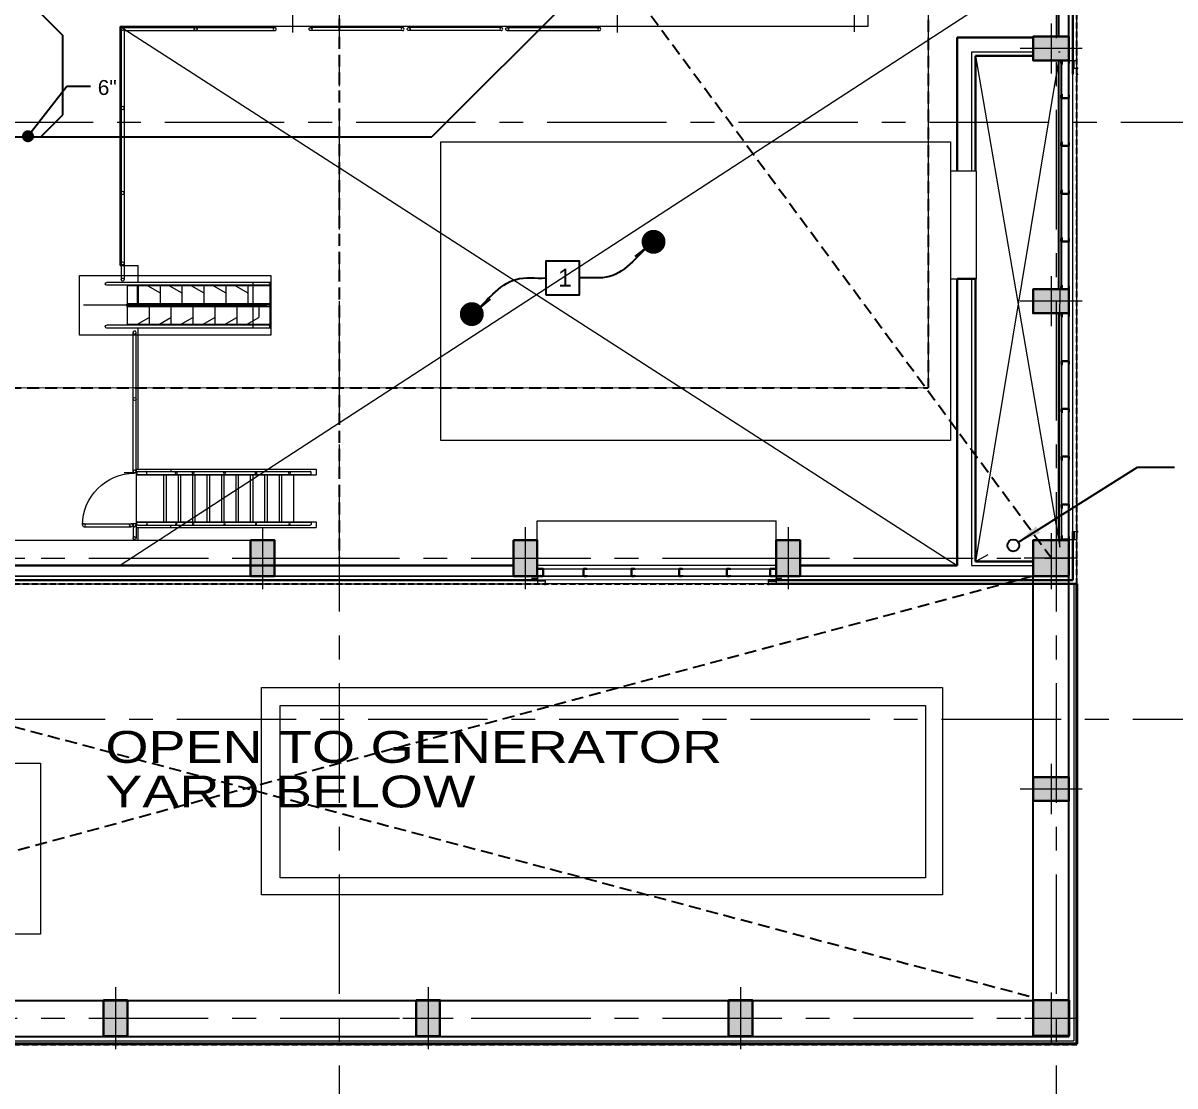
# Model space of a CAD drawing. Header units: inches. Extents: x -26575 to -19632, y -3216 to 2257.
# Drawn here: x -21940 to -21361, y 183 to 717 of the extents above; entities that cross this region are included whole.
import ezdxf
from ezdxf.enums import TextEntityAlignment as Align

# ---------------------------------------------------------------- set-up
doc = ezdxf.new("R2010")
doc.units = ezdxf.units.IN
doc.header["$LTSCALE"] = 48
doc.header["$MEASUREMENT"] = 0
doc.linetypes.add('A114$0$CENTER', pattern=[2, 1.25, -0.25, 0.25, -0.25])
doc.linetypes.add('NB_15th_PH Roof_plan$0$HIDDEN2', pattern=[0.1875, 0.125, -0.0625])
for name, color, linetype in [('A114$0$A-ANNO-PATT-13-14', 8, 'Continuous'), ('A114$0$A-COLS-COLS13-14', 8, 'Continuous'), ('A114$0$A-FLOR-CURB', 8, 'Continuous'), ('A114$0$A-FLOR-HRAL', 8, 'Continuous'), ('A114$0$A-FLOR-OPN-TO-BELOW', 8, 'Continuous'), ('A114$0$A-FLOR-SLAB', 8, 'Continuous'), ('A114$0$A-FLOR-STRS', 8, 'Continuous'), ('A114$0$A-GRID-GRD13-14', 8, 'Continuous'), ('A114$0$A-GRID-GRDP0-15', 8, 'Continuous'), ('A114$0$A-WALL-FULL-EXTR', 8, 'Continuous'), ('A114$0$A-WALL-OPEN-LVRS', 8, 'Continuous'), ('A114$0$A-WALL-STUD', 8, 'Continuous'), ('A114$0$E-POWER-GEN', 8, 'Continuous'), ('A114$0$Level 1', 8, 'Continuous'), ('A114$0$Level 21', 8, 'Continuous'), ('A114$0$Level 27', 8, 'Continuous'), ('A114$0$M-CONC-PAD', 8, 'Continuous'), ('A114$0$M-HVAC', 8, 'Continuous'), ('A114$0$M-HVAC-DUCT', 8, 'Continuous'), ('A114$0$S-BEAM', 8, 'Continuous'), ('A114$0$S-STRUCT-ABOVE', 8, 'Continuous'), ('ANNTEXT', 6, 'Continuous'), ('ETEXT', 6, 'Continuous'), ('F-Prot-Pipe', 13, 'Continuous'), ('NB_15th_PH Roof_plan$0$STCBEAMS', 1, 'NB_15th_PH Roof_plan$0$HIDDEN2'), ('NB_15th_PH Roof_plan$0$STCCOLS2', 1, 'NB_15th_PH Roof_plan$0$HIDDEN2'), ('NB_15th_PH Roof_plan$0$STDROPS', 1, 'NB_15th_PH Roof_plan$0$HIDDEN2'), ('NB_15th_PH Roof_plan$0$STFIN1', 1, 'NB_15th_PH Roof_plan$0$HIDDEN2'), ('NB_15th_PH Roof_plan$0$STFLOPNGS', 1, 'NB_15th_PH Roof_plan$0$HIDDEN2'), ('NB_15th_PH Roof_plan$0$STRFDRAIN', 1, 'NB_15th_PH Roof_plan$0$HIDDEN2'), ('P-Anno', 6, 'Continuous'), ('P-Anno-Text', 6, 'Continuous'), ('P-Strm-Pipe', 13, 'Continuous'), ('P-Text', 6, 'Continuous'), ('XREF', 7, 'Continuous')]:
    doc.layers.add(name, color=color, linetype=linetype)
doc.styles.add('A114$0$style-Arial', font='arial.ttf')
doc.styles.add('ANNTEXT', font='romans.shx')
doc.styles.add('MAMEP ANNO', font='arial.ttf', dxfattribs={"height": 0.078125})
doc.styles.add('P-00-JAR', font='arial.ttf')
doc.styles.get("Standard").update_dxf_attribs({"font": 'simplex.shx'})
doc.dimstyles.new('STANDARD$7', dxfattribs={"dimtxt": 0.18, "dimasz": 0.125, "dimexe": 0.18, "dimexo": 0.06, "dimgap": 0.09, "dimtad": 0, "dimtih": 1, "dimtoh": 1, "dimdec": 4, "dimzin": 0, "dimdsep": 46, "dimtxsty": 'Standard', "dimcen": 0.09, "dimadec": 0, "dimazin": 0, "dimtfac": 1, "dimtdec": 4, "dimtofl": 0, "dimtmove": 0, "dimatfit": 3, "dimfxl": 1, "dimtolj": 1, "dimtzin": 0, "dimarcsym": 0})

# ---------------------------------------------------------------- blocks, each defined once
blk = doc.blocks.new('A114')
at = {"layer": 'A114$0$A-ANNO-PATT-13-14', "lineweight": 0}
for points in [[(-21432.54, 710.09, 0), (-21432.54, 698.09, 0), (-21414.54, 710.09, 0), (-21414.54, 698.09, 0)], [(-21432.54, 583.13, 0), (-21432.54, 571.13, 0), (-21414.54, 583.13, 0), (-21414.54, 571.13, 0)], [(-21825.48, 439.08, 0), (-21813.48, 439.08, 0), (-21825.48, 457.08, 0), (-21813.48, 457.08, 0)], [(-21693.54, 439.1, 0), (-21681.54, 439.1, 0), (-21693.54, 457.1, 0), (-21681.54, 457.1, 0)], [(-21561.59, 439.11, 0), (-21549.59, 439.11, 0), (-21561.59, 457.11, 0), (-21549.59, 457.11, 0)], [(-21432.54, 457.13, 0), (-21432.54, 439.13, 0), (-21414.54, 457.13, 0), (-21414.54, 439.13, 0)], [(-21432.53, 338.14, 0), (-21432.53, 326.14, 0), (-21414.53, 338.14, 0), (-21414.53, 326.14, 0)], [(-21899.36, 208.08, 0), (-21887.36, 208.08, 0), (-21899.36, 226.09, 0), (-21887.36, 226.09, 0)], [(-21585.45, 208.09, 0), (-21573.45, 208.09, 0), (-21585.45, 226.09, 0), (-21573.45, 226.09, 0)]]:
    blk.add_solid(points, dxfattribs=at)
at = {"layer": 'A114$0$A-ANNO-PATT-13-14', "lineweight": 0, "extrusion": (-1.11411e-09, 4.5352e-22, -1)}
blk.add_solid([(21742.4, 208.09, 0), (21730.4, 208.09, 0), (21742.4, 226.1, 0), (21730.4, 226.1, 0)], dxfattribs=at)
at = {"layer": 'A114$0$A-ANNO-PATT-13-14', "lineweight": 0, "extrusion": (-1.11411e-09, 2.30517e-22, -1)}
blk.add_solid([(21432.46, 208.11, 0), (21414.46, 208.11, 0), (21432.46, 226.11, 0), (21414.46, 226.11, 0)], dxfattribs=at)
at = {"layer": 'A114$0$A-COLS-COLS13-14', "lineweight": 13}
for p, q in [((-21804.38, 747.73), (-21804.38, 712.05)), ((-21641.38, 747.73), (-21641.38, 712.05)), ((-21522.36, 745.71), (-21522.36, 712.46)), ((-21423.54, 716.67, 0), (-21423.54, 691.52, 0)), ((-21407.96, 704.09, 0), (-21439.11, 704.09, 0)), ((-21423.54, 589.71, 0), (-21423.54, 564.55, 0)), ((-21407.96, 577.13, 0), (-21439.11, 577.13, 0)), ((-21819.48, 463.66, 0), (-21819.48, 432.51, 0)), ((-21687.54, 463.67, 0), (-21687.54, 432.52, 0)), ((-21555.59, 463.69, 0), (-21555.59, 432.54, 0)), ((-21423.54, 460.69, 0), (-21423.54, 432.56, 0)), ((-21964.01, 448.16, 0), (-21938.86, 448.16, 0)), ((-21832.06, 448.08, 0), (-21806.91, 448.08, 0)), ((-21700.11, 448.1, 0), (-21674.96, 448.1, 0)), ((-21568.16, 448.11, 0), (-21543.01, 448.11, 0)), ((-21410.32, 448.13, 0), (-21436.97, 448.13, 0)), ((-21423.53, 344.72, 0), (-21423.53, 319.57, 0)), ((-21407.96, 332.14, 0), (-21439.11, 332.14, 0)), ((-21893.36, 232.65, 0), (-21893.36, 201.5, 0)), ((-21736.4, 232.66, 0), (-21736.4, 201.51, 0)), ((-21579.45, 232.67, 0), (-21579.45, 201.52, 0)), ((-21423.46, 229.92, 0), (-21423.46, 203.55, 0)), ((-21905.93, 217.08, 0), (-21880.78, 217.08, 0)), ((-21748.98, 217.09, 0), (-21723.83, 217.09, 0)), ((-21592.02, 217.09, 0), (-21566.87, 217.09, 0)), ((-21436.64, 217.11, 0), (-21410.79, 217.11, 0))]:
    blk.add_line(p, q, dxfattribs=at)
at = {"layer": 'A114$0$A-COLS-COLS13-14', "lineweight": 30}
for points in [[(-21414.54, 710.09), (-21414.54, 698.09), (-21432.54, 698.09), (-21432.54, 710.09)], [(-21414.54, 583.13), (-21414.54, 571.13), (-21432.54, 571.13), (-21432.54, 583.13)], [(-21825.48, 457.08), (-21813.48, 457.08), (-21813.48, 439.08), (-21825.48, 439.08)], [(-21693.54, 457.1), (-21681.54, 457.1), (-21681.54, 439.1), (-21693.54, 439.1)], [(-21561.59, 457.11), (-21549.59, 457.11), (-21549.59, 439.11), (-21561.59, 439.11)], [(-21414.54, 457.13), (-21414.54, 439.13), (-21432.54, 439.13), (-21432.54, 457.13)], [(-21414.53, 338.14, 0), (-21414.53, 326.14, 0), (-21432.53, 326.14, 0), (-21432.53, 338.14, 0)], [(-21899.36, 226.09), (-21887.36, 226.09), (-21887.36, 208.08), (-21899.36, 208.08)], [(-21742.4, 226.1), (-21730.4, 226.1), (-21730.4, 208.09), (-21742.4, 208.09)], [(-21585.45, 226.09), (-21573.45, 226.09), (-21573.45, 208.09), (-21585.45, 208.09)], [(-21432.46, 226.11, 0), (-21414.46, 226.11, 0), (-21414.46, 208.11, 0), (-21432.46, 208.11, 0)]]:
    blk.add_3dface(points, dxfattribs=at)
at = {"layer": 'A114$0$A-FLOR-CURB', "lineweight": 0}
for p, q in [((-21419.78, 702.37), (-21419.03, 702.37)), ((-21419.04, 453.63), (-21419.03, 698.09))]:
    blk.add_line(p, q, dxfattribs=at)
at = {"layer": 'A114$0$A-FLOR-HRAL', "lineweight": 13}
for p, q in [((-21890.49, 713.85), (-21890.49, 588.04)), ((-21889.74, 714.6), (-21813.38, 714.6)), ((-21888.99, 713.1), (-21813.38, 713.1)), ((-21888.99, 713.1), (-21888.99, 588.03)), ((-21749.13, 713.1), (-21795.38, 713.1)), ((-21749.13, 714.6), (-21795.37, 714.6)), ((-21699.63, 713.1), (-21746.13, 713.1)), ((-21699.63, 714.6), (-21746.12, 714.6)), ((-21696.63, 713.1), (-21650.38, 713.1)), ((-21696.62, 714.6), (-21650.38, 714.6)), ((-21884.49, 491.65), (-21884.49, 561.38)), ((-21882.99, 491.65), (-21882.99, 561.39)), ((-21909.13, 465.4), (-21885.49, 465.4)), ((-21909.13, 463.9), (-21885.49, 463.9)), ((-21884.49, 464.65), (-21884.49, 458.19)), ((-21882.99, 464.65), (-21882.99, 458.19))]:
    blk.add_line(p, q, dxfattribs=at)
at = {"layer": 'A114$0$A-FLOR-HRAL', "lineweight": 0}
for p, q in [((-21882.99, 490.9), (-21888.99, 490.9)), ((-21884.49, 491.65), (-21884.49, 490.9)), ((-21882.99, 491.65), (-21882.99, 490.9)), ((-21882.99, 465.4), (-21885.49, 465.4)), ((-21884.49, 464.65), (-21884.49, 465.4)), ((-21882.99, 464.65), (-21882.99, 465.4))]:
    blk.add_line(p, q, dxfattribs=at)
at = {"layer": 'A114$0$A-FLOR-HRAL', "lineweight": 13, "extrusion": (0, 0, -1)}
for centre, start, end in [((21889.74, 713.85), 359.93929, 90.094), ((21795.38, 713.85), 270.00011, 90.11205), ((21746.13, 713.85), 270.00011, 90.11205), ((21696.63, 713.85), 270.00011, 90.11205), ((21889.74, 588.03), 180.00011, 0.11205), ((21883.74, 491.65), 180.00011, 0.11205), ((21885.49, 464.65), 90.00011, 270.11205), ((21883.74, 458.19), 180.00011, 0.11205)]:
    blk.add_arc(centre, 0.75, start, end, dxfattribs=at)
at = {"layer": 'A114$0$A-FLOR-HRAL', "lineweight": 0, "extrusion": (0, 0, -1)}
for centre, radius, start, end in [((21889.74, 713.85), 0.75, 90.11205, 359.93929), ((21853.06, 713.85), 0.75, 90.11205, 89.99098), ((21795.38, 713.85), 0.75, 90.11205, 270.00011), ((21746.13, 713.85), 0.75, 90.11205, 270.00011), ((21696.63, 713.85), 0.75, 90.11205, 270.00011), ((21889.74, 674.2), 0.75, 0, 359.99999), ((21889.74, 631.54), 0.75, 0, 359.99999), ((21889.74, 596.24), 0.75, 0.11205, 180.00011), ((21889.74, 596.24), 0.75, 180.00011, 0.11205), ((21889.74, 588.03), 0.75, 0.11205, 180.00011), ((21883.74, 491.65), 0.75, 0.11205, 180.00011), ((21883.74, 464.65), 26.14, 360, 90), ((21885.49, 464.65), 0.75, 270.11205, 90.00011), ((21883.74, 458.19), 0.75, 0.11205, 180.00011)]:
    blk.add_arc(centre, radius, start, end, dxfattribs=at)
at = {"layer": 'A114$0$A-FLOR-HRAL', "lineweight": 0}
for centre, start, end in [((-21813.38, 713.85), 90.11205, 270.00011), ((-21749.13, 713.85), 90.11205, 270.00011), ((-21699.63, 713.85), 90.11205, 270.00011), ((-21650.38, 713.85), 90.11205, 270.00011), ((-21883.74, 561.39), 180.11205, 0.00011), ((-21883.74, 528.02), 0, 359.99999), ((-21909.13, 464.65), 270.11205, 90.00011), ((-21883.74, 464.65), 180.11205, 0.00011)]:
    blk.add_arc(centre, 0.75, start, end, dxfattribs=at)
at = {"layer": 'A114$0$A-FLOR-HRAL', "lineweight": 13}
for centre, start, end in [((-21813.38, 713.85), 270.00011, 90.11205), ((-21749.13, 713.85), 270.00011, 90.11205), ((-21699.63, 713.85), 270.00011, 90.11205), ((-21650.38, 713.85), 270.00011, 90.11205), ((-21883.74, 561.39), 0.00011, 180.11205), ((-21909.13, 464.65), 90.00011, 270.11205), ((-21883.74, 464.65), 0.00011, 180.11205)]:
    blk.add_arc(centre, 0.75, start, end, dxfattribs=at)
at = {"layer": 'A114$0$A-FLOR-OPN-TO-BELOW', "lineweight": 0}
for p, q in [((-21419.79, 751.04), (-21890.99, 444.38)), ((-21890.99, 715.1), (-21470.67, 444.38)), ((-21461.42, 700.34), (-21419.04, 453.63))]:
    blk.add_line(p, q, dxfattribs=at)
at = {"layer": 'A114$0$A-FLOR-OPN-TO-BELOW', "lineweight": 0, "flags": 128}
blk.add_lwpolyline([(-21419.78, 698.09), (-21461.42, 446.37), (-21455.12, 449.98)], dxfattribs=at)
at = {"layer": 'A114$0$A-FLOR-SLAB', "lineweight": 13}
for p, q in [((-21515.61, 751.04), (-21515.61, 715.1)), ((-21515.61, 715.1), (-21890.99, 715.1)), ((-21890.99, 595.12), (-21890.99, 715.1)), ((-21890.99, 595.12), (-21881.99, 595.12)), ((-21881.99, 586.64), (-21881.99, 595.12)), ((-21881.99, 492.78), (-21881.99, 563.64)), ((-21881.99, 457.12), (-21881.99, 463.53))]:
    blk.add_line(p, q, dxfattribs=at)
at = {"layer": 'A114$0$A-FLOR-STRS', "lineweight": 0}
for p, q in [((-21882.99, 492.78), (-21792.59, 492.78)), ((-21882.99, 492.78), (-21882.99, 463.53)), ((-21865.54, 492.78), (-21865.54, 491.65)), ((-21792.59, 492.78), (-21792.59, 489.9)), ((-21882.99, 489.9), (-21792.59, 489.9)), ((-21881.99, 491.65), (-21795.56, 491.65)), ((-21881.99, 490.15), (-21795.56, 490.15)), ((-21869.25, 489.9), (-21869.25, 466.4)), ((-21867.93, 489.9), (-21867.93, 466.4)), ((-21865.54, 490.15), (-21865.54, 489.9)), ((-21861.93, 489.9), (-21861.93, 466.4)), ((-21860.68, 489.9), (-21860.68, 466.4)), ((-21854.68, 489.9), (-21854.68, 466.4)), ((-21853.43, 489.9), (-21853.43, 466.4)), ((-21847.43, 489.9), (-21847.43, 466.4)), ((-21846.18, 489.9), (-21846.18, 466.4)), ((-21840.18, 489.9), (-21840.18, 466.4)), ((-21838.93, 490.15), (-21838.93, 466.4)), ((-21832.93, 489.9), (-21832.93, 466.4)), ((-21831.68, 489.9), (-21831.68, 466.4)), ((-21825.68, 489.9), (-21825.68, 466.4)), ((-21824.43, 489.9), (-21824.43, 466.4)), ((-21818.43, 489.9), (-21818.43, 466.4)), ((-21817.19, 489.9), (-21817.19, 466.4)), ((-21811.19, 489.9), (-21811.19, 466.4)), ((-21809.94, 489.9), (-21809.94, 466.4)), ((-21803.94, 489.9), (-21803.94, 466.4)), ((-21882.99, 466.4), (-21792.59, 466.4)), ((-21882.99, 463.53), (-21792.59, 463.53)), ((-21881.99, 466.15), (-21795.56, 466.15)), ((-21881.99, 464.65), (-21795.56, 464.65)), ((-21865.54, 466.15), (-21865.54, 466.4)), ((-21865.54, 463.53), (-21865.54, 464.65)), ((-21792.59, 466.4), (-21792.59, 463.53))]:
    blk.add_line(p, q, dxfattribs=at)
blk.add_arc((-21881.99, 490.9), 0.75, 90.00012, 270.00012, dxfattribs=at)
at = {"layer": 'A114$0$A-FLOR-STRS', "lineweight": 0, "extrusion": (0, 0, -1)}
blk.add_arc((21881.99, 465.4), 0.75, 270.00012, 90.00012, dxfattribs=at)
at = {"layer": 'A114$0$A-FLOR-STRS', "lineweight": 0}
for centre, ratio in [((-21878.1, 490.9), 0.697748), ((-21795.56, 490.9), 0.697749)]:
    blk.add_ellipse(centre, major_axis=(0, -0.75), ratio=ratio, start_param=0, end_param=3.141593, dxfattribs=at)
for centre in [(-21862.81, 490.9), (-21854.38, 490.9), (-21838.58, 490.9), (-21822.78, 490.9), (-21805.94, 490.9)]:
    blk.add_ellipse(centre, major_axis=(0, 0.75), ratio=0.437964, dxfattribs=at)
at = {"layer": 'A114$0$A-FLOR-STRS', "lineweight": 0, "extrusion": (0, 0, -1)}
for centre, ratio in [((-21878.1, 465.4), 0.697748), ((-21795.56, 465.4), 0.697749)]:
    blk.add_ellipse(centre, major_axis=(0, 0.75), ratio=ratio, start_param=0, end_param=3.141593, dxfattribs=at)
for centre in [(-21862.81, 465.4), (-21854.38, 465.4), (-21838.58, 465.4), (-21822.78, 465.4), (-21805.94, 465.4)]:
    blk.add_ellipse(centre, major_axis=(0, -0.75), ratio=0.437964, dxfattribs=at)
at = {"layer": 'A114$0$A-GRID-GRD13-14', "linetype": 'A114$0$CENTER', "lineweight": 0}
for p, q in [((-22194.71, 448.18, 0), (-21414.54, 448.13)), ((-22194.72, 217.09, 0), (-21410.79, 217.11, 0))]:
    blk.add_line(p, q, dxfattribs=at)
at = {"layer": 'A114$0$A-GRID-GRDP0-15', "linetype": 'A114$0$CENTER', "lineweight": 0}
for p, q in [((-21781.02, 2113.24), (-21781.02, -676.9)), ((-21421.02, 2113.24), (-21421.02, -676.9)), ((-23884.56, 667.16), (-20368.73, 667.16)), ((-24358.53, 367.16), (-20364.93, 367.16))]:
    blk.add_line(p, q, dxfattribs=at)
at = {"layer": 'A114$0$A-WALL-FULL-EXTR', "lineweight": 13}
for p, q in [((-21410.54, 691.13), (-21410.54, 1100.48)), ((-21412.54, 694.13), (-21410.53, 694.13)), ((-21412.53, 461.47), (-21410.53, 461.47)), ((-21410.54, 435.13), (-21410.54, 461.47)), ((-22214.31, 435.13), (-21677.57, 435.13)), ((-21677.57, 437.13), (-21677.57, 435.13)), ((-21677.57, 437.13), (-21677.57, 435.13)), ((-21565.55, 437.13), (-21565.55, 435.13))]:
    blk.add_line(p, q, dxfattribs=at)
at = {"layer": 'A114$0$A-WALL-FULL-EXTR', "lineweight": 30}
for p, q in [((-21412.54, 691.13), (-21412.54, 1098.48)), ((-21419.79, 710.09), (-21419.79, 825.06)), ((-21470.67, 709.59), (-21432.54, 709.59)), ((-21470.67, 709.59), (-21470.67, 642.45)), ((-21461.42, 700.34), (-21432.54, 700.34)), ((-21461.42, 700.34), (-21461.42, 642.45)), ((-21418.18, 697.47), (-21418.18, 698.09)), ((-21461.42, 588.45), (-21470.67, 588.45)), ((-21470.67, 588.45), (-21470.67, 444.38)), ((-21461.42, 588.45), (-21461.42, 446.37)), ((-21418.18, 458.13), (-21418.18, 457.5)), ((-21412.51, 457.5), (-21413.13, 457.5)), ((-21412.54, 437.13), (-21412.54, 461.47)), ((-21461.42, 446.37), (-21432.54, 446.37)), ((-21693.54, 444.38), (-22223.56, 444.38)), ((-21549.59, 444.38), (-21470.67, 444.38)), ((-21681.09, 437.13), (-22216.31, 437.13)), ((-21684.41, 437.73), (-21681.54, 437.73)), ((-21681.54, 437.11), (-21681.54, 437.73)), ((-21565.55, 437.13), (-21412.54, 437.13)), ((-21410.54, 435.13), (-21565.55, 435.13)), ((-21558.71, 437.73), (-21561.59, 437.73)), ((-21561.59, 437.11), (-21561.59, 437.73)), ((-21558.71, 437.11), (-21561.59, 437.11))]:
    blk.add_line(p, q, dxfattribs=at)
at = {"layer": 'A114$0$A-WALL-FULL-EXTR', "lineweight": 0}
for p, q in [((-21463.42, 702.34), (-21432.54, 702.34)), ((-21463.42, 702.34), (-21463.42, 642.45)), ((-21419.78, 583.13), (-21419.78, 698.09)), ((-21418.18, 583.13), (-21418.18, 698.09)), ((-21414.54, 460.5), (-21414.53, 698.06)), ((-21414.54, 457.5), (-21414.53, 695.06)), ((-21414.53, 698.06), (-21410.53, 698.06)), ((-21412.03, 694.13), (-21412.03, 698.13)), ((-21411.9, 694.13), (-21411.9, 698.13)), ((-21412.53, 461.47), (-21412.53, 694.13)), ((-21410.53, 464.47), (-21410.53, 694.13)), ((-21410.53, 461.47), (-21410.53, 691.13)), ((-21410.54, 649.5), (-21410.54, 589.56)), ((-21463.42, 588.45), (-21463.42, 444.37)), ((-21419.78, 457.13), (-21419.78, 571.13)), ((-21418.18, 457.13), (-21418.18, 571.13)), ((-21414.54, 457.5), (-21410.53, 457.5)), ((-21412.03, 461.47), (-21412.03, 457.47)), ((-21411.91, 461.47), (-21411.91, 457.47)), ((-21561.59, 444.38), (-21681.54, 444.38)), ((-21463.42, 444.37), (-21432.54, 444.37)), ((-21561.62, 437.14), (-21681.57, 437.13)), ((-21677.57, 436.63), (-21681.57, 436.63)), ((-21677.57, 436.51), (-21681.57, 436.51)), ((-21561.59, 439.14), (-21681.5, 439.13)), ((-21681.5, 439.13), (-21681.5, 435.13)), ((-21565.55, 435.14), (-21677.57, 435.13)), ((-21565.55, 436.63), (-21561.55, 436.63)), ((-21565.55, 436.51), (-21561.55, 436.51)), ((-21561.62, 439.13), (-21561.62, 435.13))]:
    blk.add_line(p, q, dxfattribs=at)
at = {"layer": 'A114$0$A-WALL-FULL-EXTR', "lineweight": 30}
for p in [(-21410.53, 694.13), (-21410.53, 691.13), (-21410.53, 461.47), (-21677.57, 435.13), (-21565.55, 435.13)]:
    blk.add_point(p, dxfattribs=at)
at = {"layer": 'A114$0$A-WALL-OPEN-LVRS', "lineweight": 13}
blk.add_3dface([(-21474.04, 642.45, 352.97), (-21474.04, 588.45, 352.97), (-21460.92, 588.45, 352.97), (-21460.92, 642.45, 352.97)], dxfattribs=at)
at = {"layer": 'A114$0$A-WALL-STUD', "lineweight": 30, "elevation": 352.97, "flags": 128}
for points in [[(-21415.03, 696.59), (-21414.66, 696.59, 0.414214), (-21414.53, 696.72), (-21414.53, 697.97, 0.414214), (-21414.66, 698.09), (-21418.05, 698.09, 0.414214), (-21418.18, 697.97), (-21418.18, 696.72, 0.414214), (-21418.05, 696.59), (-21417.68, 696.59)], [(-21415.03, 680.65), (-21414.66, 680.65, -0.414214), (-21414.53, 680.52), (-21414.53, 679.27, -0.414214), (-21414.66, 679.15), (-21418.05, 679.15, -0.414214), (-21418.18, 679.27), (-21418.18, 680.52, -0.414214), (-21418.05, 680.65), (-21417.68, 680.65)], [(-21415.03, 656.65), (-21414.66, 656.65, -0.414214), (-21414.53, 656.52), (-21414.53, 655.27, -0.414214), (-21414.66, 655.15), (-21418.05, 655.15, -0.414214), (-21418.18, 655.27), (-21418.18, 656.52, -0.414214), (-21418.05, 656.65), (-21417.68, 656.65)], [(-21415.03, 632.65), (-21414.66, 632.65, -0.414214), (-21414.53, 632.52), (-21414.53, 631.27, -0.414214), (-21414.66, 631.15), (-21418.05, 631.15, -0.414214), (-21418.18, 631.27), (-21418.18, 632.52, -0.414214), (-21418.05, 632.65), (-21417.68, 632.65)], [(-21415.03, 608.65), (-21414.66, 608.65, -0.414214), (-21414.53, 608.52), (-21414.53, 607.27, -0.414214), (-21414.66, 607.15), (-21418.05, 607.15, -0.414214), (-21418.18, 607.27), (-21418.18, 608.52, -0.414214), (-21418.05, 608.65), (-21417.68, 608.65)], [(-21415.03, 584.65), (-21414.66, 584.65, -0.414214), (-21414.53, 584.52), (-21414.53, 583.27, -0.414214), (-21414.66, 583.15), (-21418.05, 583.15, -0.414214), (-21418.18, 583.27), (-21418.18, 584.52, -0.414214), (-21418.05, 584.65), (-21417.68, 584.65)], [(-21415.03, 569.61), (-21414.66, 569.61, 0.414214), (-21414.53, 569.74), (-21414.53, 570.99, 0.414214), (-21414.66, 571.11), (-21418.05, 571.11, 0.414214), (-21418.18, 570.99), (-21418.18, 569.74, 0.414214), (-21418.05, 569.61), (-21417.68, 569.61)], [(-21415.03, 545.61), (-21414.66, 545.61, 0.414214), (-21414.53, 545.74), (-21414.53, 546.99, 0.414214), (-21414.66, 547.11), (-21418.05, 547.11, 0.414214), (-21418.18, 546.99), (-21418.18, 545.74, 0.414214), (-21418.05, 545.61), (-21417.68, 545.61)], [(-21415.03, 521.61), (-21414.66, 521.61, 0.414214), (-21414.53, 521.74), (-21414.53, 522.99, 0.414214), (-21414.66, 523.11), (-21418.05, 523.11, 0.414214), (-21418.18, 522.99), (-21418.18, 521.74, 0.414214), (-21418.05, 521.61), (-21417.68, 521.61)], [(-21415.03, 497.61), (-21414.66, 497.61, 0.414214), (-21414.53, 497.74), (-21414.53, 498.99, 0.414214), (-21414.66, 499.11), (-21418.05, 499.11, 0.414214), (-21418.18, 498.99), (-21418.18, 497.74, 0.414214), (-21418.05, 497.61), (-21417.68, 497.61)], [(-21415.03, 473.61), (-21414.66, 473.61, 0.414214), (-21414.53, 473.74), (-21414.53, 474.99, 0.414214), (-21414.66, 475.11), (-21418.05, 475.11, 0.414214), (-21418.18, 474.99), (-21418.18, 473.74, 0.414214), (-21418.05, 473.61), (-21417.68, 473.61)], [(-21415.04, 459), (-21414.66, 459, -0.414214), (-21414.54, 458.88), (-21414.54, 457.63, -0.414214), (-21414.66, 457.5), (-21418.06, 457.5, -0.414214), (-21418.18, 457.63), (-21418.18, 458.88, -0.414214), (-21418.06, 459), (-21417.68, 459)], [(-21680.04, 439.64), (-21680.04, 439.26, -0.414214), (-21680.16, 439.14), (-21681.41, 439.14, -0.414214), (-21681.54, 439.26), (-21681.54, 442.66, -0.414214), (-21681.41, 442.78), (-21680.16, 442.78, -0.414214), (-21680.04, 442.66), (-21680.04, 442.28)], [(-21680.04, 439.64), (-21680.04, 439.26, 0.414214), (-21679.91, 439.14), (-21678.66, 439.14, 0.414214), (-21678.54, 439.26), (-21678.54, 442.66, 0.414214), (-21678.66, 442.78), (-21679.91, 442.78, 0.414214), (-21680.04, 442.66), (-21680.04, 442.28)], [(-21656.79, 439.63), (-21656.79, 439.26, -0.414214), (-21656.92, 439.13), (-21658.17, 439.13, -0.414214), (-21658.29, 439.26), (-21658.29, 442.66, -0.414214), (-21658.17, 442.78), (-21656.92, 442.78, -0.414214), (-21656.79, 442.66), (-21656.79, 442.28)], [(-21632.79, 439.63), (-21632.79, 439.26, -0.414214), (-21632.92, 439.13), (-21634.17, 439.13, -0.414214), (-21634.29, 439.26), (-21634.29, 442.66, -0.414214), (-21634.17, 442.78), (-21632.92, 442.78, -0.414214), (-21632.79, 442.66), (-21632.79, 442.28)], [(-21608.79, 439.63), (-21608.79, 439.26, -0.414214), (-21608.92, 439.13), (-21610.17, 439.13, -0.414214), (-21610.29, 439.26), (-21610.29, 442.66, -0.414214), (-21610.17, 442.78), (-21608.92, 442.78, -0.414214), (-21608.79, 442.66), (-21608.79, 442.28)], [(-21584.79, 439.63), (-21584.79, 439.26, -0.414214), (-21584.92, 439.13), (-21586.17, 439.13, -0.414214), (-21586.29, 439.26), (-21586.29, 442.66, -0.414214), (-21586.17, 442.78), (-21584.92, 442.78, -0.414214), (-21584.79, 442.66), (-21584.79, 442.28)], [(-21563.09, 439.64), (-21563.09, 439.26, -0.414214), (-21563.21, 439.14), (-21564.46, 439.14, -0.414214), (-21564.59, 439.26), (-21564.59, 442.66, -0.414214), (-21564.46, 442.78), (-21563.21, 442.78, -0.414214), (-21563.09, 442.66), (-21563.09, 442.28)], [(-21563.09, 439.64), (-21563.09, 439.26, 0.414214), (-21562.96, 439.14), (-21561.71, 439.14, 0.414214), (-21561.59, 439.26), (-21561.59, 442.66, 0.414214), (-21561.71, 442.78), (-21562.96, 442.78, 0.414214), (-21563.09, 442.66), (-21563.09, 442.28)]]:
    blk.add_lwpolyline(points, format="xyb", dxfattribs=at)
at = {"layer": 'A114$0$E-POWER-GEN', "lineweight": 0}
blk.add_3dface([(-21810.62, 374.07), (-21486.62, 374.07), (-21486.62, 287.54), (-21810.62, 287.54)], dxfattribs=at)
at = {"layer": 'A114$0$Level 1', "lineweight": 0}
blk.add_solid([(-21432.35, 430.19), (-21432.35, 430.19), (-21432.35, 430.19)], dxfattribs=at)
at = {"layer": 'A114$0$Level 21', "lineweight": 0}
for p, q in [((-21432.52, 439.13), (-21432.52, 226.11)), ((-21414.52, 439.13), (-21414.52, 208.11)), ((-22213.3, 226.09), (-21432.52, 226.11)), ((-22213.3, 208.09), (-21414.52, 208.11))]:
    blk.add_line(p, q, dxfattribs=at)
at = {"layer": 'A114$0$Level 21', "lineweight": 13}
for p in [(-21412.02, 435.13), (-22214.31, 205.59)]:
    blk.add_line(p, (-21412.02, 205.61), dxfattribs=at)
at = {"layer": 'A114$0$Level 21', "lineweight": 40}
for p in [(-21410.52, 435.13), (-22214.31, 204.09)]:
    blk.add_line(p, (-21410.52, 204.11), dxfattribs=at)
at = {"layer": 'A114$0$Level 27', "lineweight": 13}
for p, q in [((-21815.38, 586.64, 352.97), (-21897.69, 586.64, 352.97)), ((-21887.5, 585.14, 352.97), (-21897.69, 585.14, 352.97)), ((-21887.5, 585.14, 352.97), (-21887.5, 584.89, 352.97)), ((-21881.99, 584.89, 352.97), (-21887.5, 584.89, 352.97)), ((-21881.99, 584.89, 352.97), (-21881.99, 575.89, 352.97)), ((-21877.17, 584.89, 352.97), (-21870.98, 581.31, 352.97)), ((-21870.98, 584.89, 352.97), (-21877.17, 584.89, 352.97)), ((-21870.98, 584.89, 352.97), (-21870.98, 581.31, 352.97)), ((-21866.15, 584.89, 352.97), (-21859.97, 581.32, 352.97)), ((-21859.96, 584.89, 352.97), (-21866.15, 584.89, 352.97)), ((-21859.96, 584.89, 352.97), (-21859.96, 581.32, 352.97)), ((-21855.14, 584.89, 352.97), (-21848.95, 581.32, 352.97)), ((-21848.94, 584.89, 352.97), (-21855.14, 584.89, 352.97)), ((-21848.94, 584.89, 352.97), (-21848.94, 581.32, 352.97)), ((-21844.12, 584.89, 352.97), (-21837.94, 581.32, 352.97)), ((-21837.93, 584.89, 352.97), (-21844.12, 584.89, 352.97)), ((-21837.93, 584.89, 352.97), (-21837.93, 581.32, 352.97)), ((-21833.1, 584.89, 352.97), (-21826.92, 581.32, 352.97)), ((-21826.91, 584.89, 352.97), (-21833.1, 584.89, 352.97)), ((-21826.91, 584.89, 352.97), (-21826.91, 581.32, 352.97)), ((-21824.38, 586.64, 352.97), (-21824.38, 563.64, 352.97)), ((-21881.99, 575.89, 352.97), (-21887.5, 575.89, 352.97)), ((-21887.5, 575.89, 352.97), (-21887.5, 575.64, 352.97)), ((-21887.5, 574.64, 352.97), (-21887.5, 565.14, 352.97)), ((-21882.67, 565.39, 352.97), (-21876.49, 568.95, 352.97)), ((-21876.49, 568.95, 352.97), (-21876.49, 565.39, 352.97)), ((-21871.65, 565.39, 352.97), (-21865.47, 568.95, 352.97)), ((-21865.47, 568.95, 352.97), (-21865.47, 565.39, 352.97)), ((-21860.64, 565.39, 352.97), (-21854.45, 568.95, 352.97)), ((-21854.45, 568.95, 352.97), (-21854.45, 565.39, 352.97)), ((-21849.62, 565.39, 352.97), (-21843.44, 568.95, 352.97)), ((-21843.44, 568.95, 352.97), (-21843.44, 565.39, 352.97)), ((-21838.6, 565.39, 352.97), (-21832.42, 568.95, 352.97)), ((-21832.42, 568.95, 352.97), (-21832.42, 565.39, 352.97)), ((-21887.5, 565.14, 352.97), (-21897.69, 565.14, 352.97)), ((-21815.38, 563.64, 352.97), (-21897.69, 563.64, 352.97)), ((-21876.49, 565.39, 352.97), (-21882.67, 565.39, 352.97)), ((-21865.47, 565.39, 352.97), (-21871.65, 565.39, 352.97)), ((-21854.45, 565.39, 352.97), (-21860.64, 565.39, 352.97)), ((-21843.44, 565.39, 352.97), (-21849.62, 565.39, 352.97)), ((-21832.42, 565.39, 352.97), (-21838.6, 565.39, 352.97))]:
    blk.add_line(p, q, dxfattribs=at)
at = {"layer": 'A114$0$Level 27', "lineweight": 0}
for p, q in [((-21816.54, 585.14, 352.97), (-21887.5, 585.14, 352.97)), ((-21887.5, 584.89, 352.97), (-21887.5, 575.89, 352.97)), ((-21882.5, 584.89, 352.97), (-21882.5, 575.89, 352.97)), ((-21877.17, 584.89, 352.97), (-21881.99, 584.89, 352.97)), ((-21866.15, 584.89, 352.97), (-21870.98, 584.89, 352.97)), ((-21855.14, 584.89, 352.97), (-21859.96, 584.89, 352.97)), ((-21844.12, 584.89, 352.97), (-21848.94, 584.89, 352.97)), ((-21833.1, 584.89, 352.97), (-21837.93, 584.89, 352.97)), ((-21827.58, 585.14, 352.97), (-21827.58, 584.89, 352.97)), ((-21815.79, 584.89, 352.97), (-21826.91, 584.89, 352.97)), ((-21822.08, 584.89, 352.97), (-21822.08, 585.14, 352.97)), ((-21815.79, 586.64, 352.97), (-21815.79, 563.64, 352.97)), ((-21870.98, 581.31, 352.97), (-21870.98, 575.89, 352.97)), ((-21859.96, 581.32, 352.97), (-21859.96, 575.89, 352.97)), ((-21848.94, 581.32, 352.97), (-21848.94, 575.89, 352.97)), ((-21837.93, 581.32, 352.97), (-21837.93, 575.89, 352.97)), ((-21826.91, 581.32, 352.97), (-21826.91, 575.89, 352.97)), ((-21815.38, 575.14, 352.97), (-21909.38, 575.14, 352.97)), ((-21817.79, 575.64, 352.97), (-21887.5, 575.64, 352.97)), ((-21817.79, 574.64, 352.97), (-21887.5, 574.64, 352.97)), ((-21815.79, 574.39, 352.97), (-21887.5, 574.39, 352.97)), ((-21815.79, 575.89, 352.97), (-21881.99, 575.89, 352.97)), ((-21876.49, 574.39, 352.97), (-21876.49, 568.95, 352.97)), ((-21865.47, 574.39, 352.97), (-21865.47, 568.95, 352.97)), ((-21854.45, 574.39, 352.97), (-21854.45, 568.95, 352.97)), ((-21843.44, 574.39, 352.97), (-21843.44, 568.95, 352.97)), ((-21832.42, 574.39, 352.97), (-21832.42, 568.95, 352.97)), ((-21827.58, 575.89, 352.97), (-21827.58, 574.39, 352.97)), ((-21821.4, 574.39, 352.97), (-21821.4, 568.95, 352.97)), ((-21827.58, 565.39, 352.97), (-21821.4, 568.95, 352.97)), ((-21882.67, 565.39, 352.97), (-21887.5, 565.39, 352.97)), ((-21816.54, 565.14, 352.97), (-21887.5, 565.14, 352.97)), ((-21871.65, 565.39, 352.97), (-21876.49, 565.39, 352.97)), ((-21860.64, 565.39, 352.97), (-21865.47, 565.39, 352.97)), ((-21849.62, 565.39, 352.97), (-21854.45, 565.39, 352.97)), ((-21838.6, 565.39, 352.97), (-21843.44, 565.39, 352.97)), ((-21815.79, 565.39, 352.97), (-21832.42, 565.39, 352.97)), ((-21827.58, 565.39, 352.97), (-21827.58, 565.14, 352.97))]:
    blk.add_line(p, q, dxfattribs=at)
at = {"layer": 'A114$0$Level 27', "lineweight": 13, "extrusion": (0, 0, -1)}
for centre in [(21897.69, 585.89, -352.97), (21897.69, 564.39, -352.97)]:
    blk.add_arc(centre, 0.75, 270, 90, dxfattribs=at)
at = {"layer": 'A114$0$Level 27', "lineweight": 0, "extrusion": (0, 0, -1)}
blk.add_arc((21816.54, 585.89, -352.97), 0.75, 89.99982, 270, dxfattribs=at)
at = {"layer": 'A114$0$Level 27', "lineweight": 13}
blk.add_arc((-21887.5, 575.14, 352.97), 0.5, 90, 270, dxfattribs=at)
at = {"layer": 'A114$0$Level 27', "lineweight": 0}
for centre, radius, start in [((-21817.79, 575.14, 352.97), 0.5, 270), ((-21816.54, 564.39, 352.97), 0.75, 269.99982)]:
    blk.add_arc(centre, radius, start, 90, dxfattribs=at)
blk.add_3dface([(-21911.38, 590.14, 352.97), (-21815.38, 590.14, 352.97), (-21815.38, 560.14, 352.97), (-21911.38, 560.14, 352.97)], dxfattribs=at)
at = {"layer": 'A114$0$M-CONC-PAD', "lineweight": 0}
for points in [[(-21478, 279.04, 352.97), (-21820, 279.04, 352.97), (-21820, 383.07, 352.97), (-21478, 383.07, 352.97)], [(-22091.02, 345.15), (-21931.05, 345.15), (-21931.05, 259.17), (-22091.02, 259.17)]]:
    blk.add_3dface(points, dxfattribs=at)
at = {"layer": 'A114$0$M-HVAC', "lineweight": 13}
for points in [[(-21474.04, 507.13), (-21730.04, 507.13), (-21730.04, 657.13), (-21474.04, 657.13)], [(-21473.79, 507.92), (-21473.79, 507.92), (-21473.79, 507.92)]]:
    blk.add_3dface(points, dxfattribs=at)
at = {"layer": 'A114$0$M-HVAC-DUCT', "lineweight": 0}
for p, q in [((-21681.54, 442.78, 352.97), (-21681.54, 466.8, 352.97)), ((-21681.54, 466.8, 352.97), (-21561.59, 466.8, 352.97)), ((-21561.59, 442.78, 352.97), (-21561.59, 466.8, 352.97)), ((-21681.54, 442.78, 352.97), (-21561.59, 442.78, 352.97))]:
    blk.add_line(p, q, dxfattribs=at)
at = {"layer": 'A114$0$S-BEAM', "lineweight": 0}
for p, q in [((-21945.43, 457.16), (-21825.48, 457.08)), ((-21825.48, 439.08), (-21945.43, 439.16))]:
    blk.add_line(p, q, dxfattribs=at)
at = {"layer": 'A114$0$S-STRUCT-ABOVE', "lineweight": 13}
for p in [(-21485.26, 1104.57), (-22135.02, 533.85)]:
    blk.add_line(p, (-21485.26, 533.72), dxfattribs=at)
at = {"layer": 'A114$0$Level 1', "lineweight": 70, "style": 'A114$0$style-Arial', "width": 1.246875}
for s, p in [('OPEN TO GENERATOR', (-21898.42, 361.3)), ('YARD BELOW', (-21898.42, 338.9))]:
    blk.add_text(s, height=16, dxfattribs=at).set_placement(p, align=Align.TOP_LEFT)
blk = doc.blocks.new('NB_15th_PH Roof_plan')
at = {"layer": 'NB_15th_PH Roof_plan$0$STCBEAMS', "linetype": 'Continuous'}
blk.add_lwpolyline([(-21414.54, 1096.49), (-23728.15, 1096.49), (-23909.03, 689.38), (-23557.5, 689.38), (-23557.5, 208.02), (-23016.34, 207.99), (-23016.34, 268.11), (-22345.34, 268.07), (-22345.34, 207.95), (-22218.31, 207.94), (-22218.33, 439.25), (-21414.54, 439.13)], close=True, dxfattribs=at)
for points in [[(-22201.8, 225.86), (-21432.54, 225.86), (-21432.54, 439.13)], [(-22201.8, 207.86), (-21414.53, 207.86), (-21414.53, 439.13)]]:
    blk.add_lwpolyline(points, dxfattribs=at)
at = {"layer": 'NB_15th_PH Roof_plan$0$STCCOLS2'}
for points in [[(-21414.54, 710.09), (-21432.54, 710.09), (-21432.54, 698.09), (-21414.54, 698.09)], [(-21414.54, 583.13), (-21432.54, 583.13), (-21432.54, 571.13), (-21414.54, 571.13)], [(-21825.48, 457.08), (-21825.48, 439.08), (-21813.48, 439.08), (-21813.48, 457.08)], [(-21693.54, 457.1), (-21693.54, 439.1), (-21681.54, 439.1), (-21681.54, 457.1)], [(-21561.59, 457.11), (-21561.59, 439.11), (-21549.59, 439.11), (-21549.59, 457.11)], [(-21432.54, 457.13), (-21432.54, 439.13), (-21414.54, 439.13), (-21414.54, 457.13)], [(-21414.53, 338.14), (-21432.53, 338.14), (-21432.53, 326.14), (-21414.53, 326.14)], [(-21899.36, 208.08), (-21887.36, 208.08), (-21887.36, 226.09), (-21899.36, 226.09)], [(-21742.4, 208.09), (-21730.4, 208.09), (-21730.4, 226.1), (-21742.4, 226.1)], [(-21585.45, 208.09), (-21573.45, 208.09), (-21573.45, 226.11), (-21585.45, 226.11)], [(-21432.46, 208.11), (-21414.46, 208.11), (-21414.46, 226.13), (-21432.46, 226.13)]]:
    blk.add_lwpolyline(points, close=True, dxfattribs=at)
at = {"layer": 'NB_15th_PH Roof_plan$0$STDROPS'}
for p in [(-21485.26, 1096.49), (-21946.64, 533.72)]:
    blk.add_line(p, (-21485.26, 533.72), dxfattribs=at)
at = {"layer": 'NB_15th_PH Roof_plan$0$STFIN1', "ltscale": 0.5}
for p, q in [((-21410.54, 203.82), (-21410.54, 435.13)), ((-22214.31, 203.94), (-21410.54, 203.82))]:
    blk.add_line(p, q, dxfattribs=at)
blk.add_lwpolyline([(-21410.54, 1100.49), (-23730.75, 1100.49), (-23915.18, 685.38), (-23561.5, 685.38), (-23561.5, 204.02), (-23012.34, 203.99), (-23012.34, 264.11), (-22349.34, 264.07), (-22349.34, 203.95), (-22214.31, 203.94), (-22214.33, 435.25), (-21410.54, 435.13)], close=True, dxfattribs=at)
at = {"layer": 'NB_15th_PH Roof_plan$0$STFLOPNGS'}
for p, q in [((-22214.33, 435.22), (-21434.53, 228.11, 0)), ((-21432.54, 439.13), (-22213.8, 228.11, 0))]:
    blk.add_line(p, q, dxfattribs=at)
at = {"layer": 'NB_15th_PH Roof_plan$0$STRFDRAIN'}
for p, q in [((-21781.02, 1087.99), (-21781.02, 447.69)), ((-21423.04, 447.63), (-21638.51, 739.65))]:
    blk.add_line(p, q, dxfattribs=at)
blk = doc.blocks.new('P-Up')
at = {"color": 0, "linetype": 'Continuous'}
blk.add_circle((0, 0), 0.0469, dxfattribs=at)
blk = doc.blocks.new('ZA_SQR')
blk.add_lwpolyline([(-0.703125, -0.703125), (0.703125, -0.703125), (0.703125, 0.703125), (-0.703125, 0.703125)], close=True)
at = {"layer": 'ANNTEXT', "style": 'ANNTEXT'}
blk.add_attdef('SQRID', text='', height=0.75, dxfattribs=at).set_placement((0, 0), align=Align.MIDDLE)
at = {"layer": 'ANNTEXT', "style": 'ANNTEXT', "flags": 1}
blk.add_attdef('SQRDESCRIPTION', text='', height=0.75, dxfattribs=at).set_placement((0, -2.125), align=Align.MIDDLE)

msp = doc.modelspace()

# ---------------------------------------------------------------- linework, layer by layer
at = {"layer": 'P-Strm-Pipe'}
for p, q in [((-21954.89, 745.76), (-21919.77, 710.65)), ((-21648.61, 745.55), (-21734.5, 659.66)), ((-21919.77, 670.71), (-21919.77, 710.65)), ((-21930.82, 659.66), (-21919.77, 670.71)), ((-21994.71, 659.66), (-21734.5, 659.66))]:
    msp.add_line(p, q, dxfattribs=at)

# ---------------------------------------------------------------- block references
at = {"layer": 'ETEXT', "transparency": 33554687, "xscale": 12.00384, "yscale": 12.00384, "zscale": 12.00384}
msp.add_blockref('ZA_SQR', (-21668.78, 588.84, 0), dxfattribs=at)
at = {"layer": 'F-Prot-Pipe', "color": 122, "xscale": 63.36, "yscale": 63.36, "zscale": 63.36}
msp.add_blockref('P-Up', (-21442.5, 454.5), dxfattribs=at)
at = {"layer": 'XREF'}
for name in ['A114', 'NB_15th_PH Roof_plan']:
    msp.add_blockref(name, (0, 0), dxfattribs=at)

# ---------------------------------------------------------------- texts
at = {"layer": 'P-Anno', "insert": (-21902.24, 688.25), "char_height": 7.5, "width": 52.0423, "attachment_point": 1, "style": 'MAMEP ANNO'}
msp.add_mtext('6" ', dxfattribs=at)
at = {"layer": 'P-Anno-Text', "transparency": 33554687, "insert": (-21671.14, 584.43, 0), "char_height": 9, "width": 184.6435, "attachment_point": 7, "style": 'P-00-JAR'}
msp.add_mtext('1', dxfattribs=at)

# ---------------------------------------------------------------- leaders
at = {"layer": 'ETEXT', "transparency": 33554687, "path_type": 1}
for points in [[(-21623.14, 607), (-21645.24, 589.56), (-21660.34, 588.84)], [(-21714.41, 570.68), (-21692.31, 588.11), (-21677.22, 588.84)]]:
    msp.add_leader(points, dimstyle='STANDARD$7', override={"dimscale": 96, "dimgap": 0.09, "dimtad": 0, "dimldrblk": 'Dot'}, dxfattribs=at)
at = {"layer": 'P-Anno'}
msp.add_leader([(-21440.18, 456.05), (-21380.06, 493.73), (-21361.6, 493.73)], dimstyle='STANDARD$7', override={"dimscale": 96}, dxfattribs=at)
at = {"layer": 'P-Text'}
msp.add_leader([(-21937.28, 660.02), (-21917.74, 685.19), (-21905.95, 685.19)], dimstyle='STANDARD$7', override={"dimscale": 96, "dimasz": 0.0625, "dimldrblk": 'Dot'}, dxfattribs=at)

doc.saveas('drawing.dxf')
